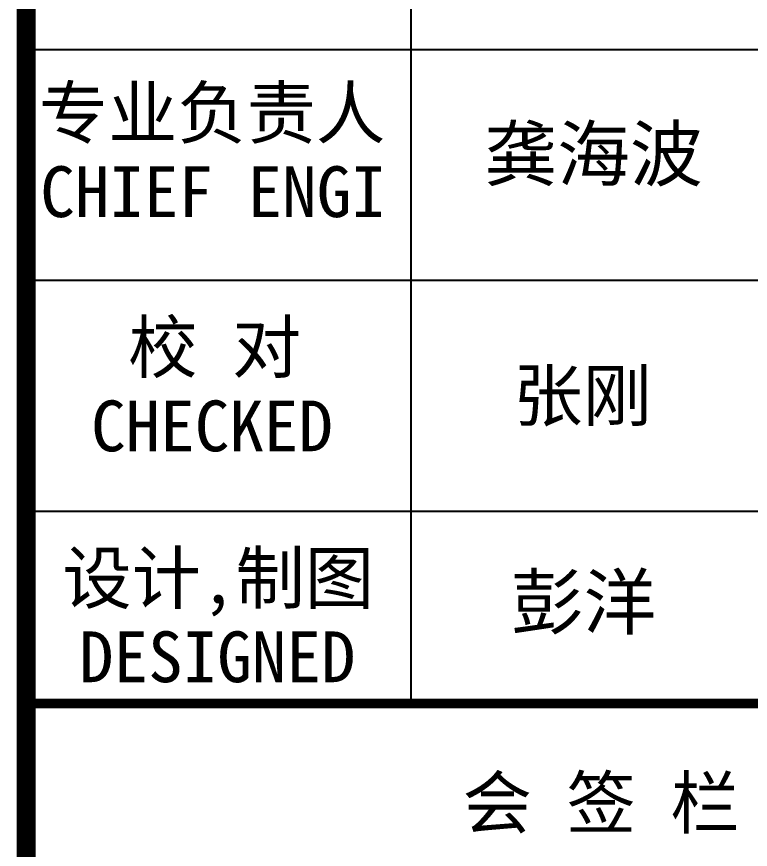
# Model space of a CAD drawing. Extents: x 69728788 to 149766163, y 20718153 to 43663798.
# Drawn here: x 74921981 to 74927677, y 21253700 to 21260166 of the extents above; entities that cross this region are included whole.
import ezdxf

# ---------------------------------------------------------------- set-up
doc = ezdxf.new("R2010")
doc.units = 0
doc.header["$LTSCALE"] = 1000
doc.header["$MEASUREMENT"] = 0
doc.layers.add('图框', color=253, linetype='CONTINUOUS')
doc.styles.add('STYLE-黑体', font='simhei.ttf')

msp = doc.modelspace()

# ---------------------------------------------------------------- linework, layer by layer
at = {"layer": '图框', "color": 0}
for p, q in [((74922055.1, 21259912.5), (74931068.9, 21259912.5)), ((74922055.1, 21258119.7), (74931068.9, 21258119.7)), ((74922055.1, 21256326.9), (74931068.9, 21256326.9))]:
    msp.add_line(p, q, dxfattribs=at)
at = {"layer": '图框', "color": 4, "const_width": 147.9}
msp.add_lwpolyline([(74922055.1, 21278119.3), (74922055.1, 21218119.3)], dxfattribs=at)
at = {"layer": '图框', "color": 0, "const_width": 75}
msp.add_lwpolyline([(74922055.1, 21264992.1), (74931068.9, 21264992.1), (74931068.9, 21249753.3), (74922055.1, 21249753.3)], close=True, dxfattribs=at)
at = {"layer": '图框', "color": 0}
msp.add_lwpolyline([(74925043.1, 21254832.9), (74925043.1, 21263498.1)], dxfattribs=at)
at = {"layer": '图框', "color": 0, "const_width": 75}
msp.add_lwpolyline([(74922055.1, 21254832.9), (74931068.9, 21254832.9)], dxfattribs=at)

# ---------------------------------------------------------------- texts
at = {"layer": '图框', "color": 0, "style": 'STYLE-黑体'}
for s, p in [('专业负责人', (74922152.6, 21259222.6)), ('CHIEF ENGI', (74922164.2, 21258610.1)), ('校 对', (74922846.6, 21257403.6)), ('CHECKED  ', (74922558.8, 21256791.1)), ('设计,制图', (74922336.2, 21255610.8)), ('DESIGNED ', (74922465.2, 21254998.3)), ('会 签 栏', (74925443.4, 21253865.4))]:
    msp.add_text(s, height=394.42, dxfattribs=at).set_placement(p)
at = {"layer": '图框', "color": 4, "style": 'STYLE-黑体'}
for s, height, p in [('龚海波', 414.14, (74925612.7, 21258893.4)), ('张刚', 394.42, (74925836.5, 21257028.2)), ('彭洋', 414.14, (74925816.3, 21255413.6))]:
    msp.add_text(s, height=height, dxfattribs=at).set_placement(p)

doc.saveas('drawing.dxf')
